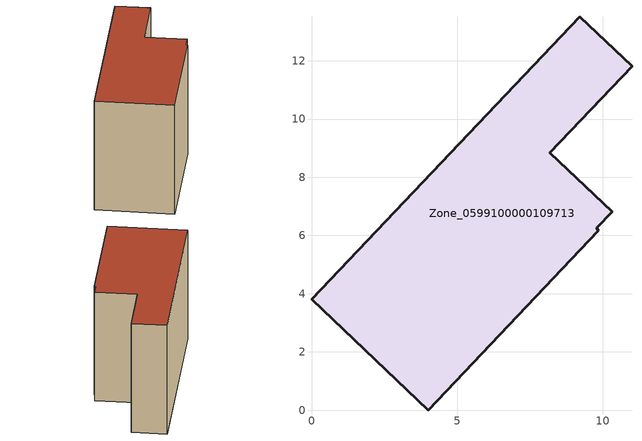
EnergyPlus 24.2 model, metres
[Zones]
Zone_0599100000109713
 floor ground (C_G): 9.8,6.26 9.85,6.16 4.01,0 0,3.81 9.22,13.51 11.01,11.81 8.19,8.84 10.33,6.81 z3.13
 wall outside (C_F): 9.22,13.51 0,3.81 4.01,0 9.85,6.16 9.8,6.26 10.33,6.81 8.19,8.84 11.01,11.81 9.22,13.51 z3.13:11.63
 roof outside (C_R): 10.33,6.81 8.19,8.84 11.01,11.81 9.22,13.51 0,3.81 4.01,0 9.85,6.16 9.8,6.26 z11.63
[BUILDING]
Pand.0599100000109713: North Axis=0; Terrain=City; Loads Convergence Tolerance Value=0.04; Temperature Convergence Tolerance Value=0.4; Solar Distribution=FullExterior; Maximum Number of Warmup Days=25; Minimum Number of Warmup Days=1
[Site:Location]
Rotterdam.The.Hague.AP_ZH_NLD Design_Conditions: Latitude=51.96; Longitude=4.45; Time Zone=1; Elevation=-4.5
[SITE:GROUNDTEMPERATURE:BUILDINGSURFACE]
18, 18, 18, 18, 18, 18, 18, 18, 18, 18, 18, 18
[MATERIAL] Thermal Absorptance=0.9; Solar Absorptance=0.7; Visible Absorptance=0.7
Name | Roughness | Thickness | Conductivity | Density | Specific Heat
G.TC.1975-1991 | MediumSmooth | 0.15 | 0.288461 | 540 | 1210
F.TC.1975-1991 | Rough | 0.3 | 0.230769 | 1920 | 840
R.TC.1975-1991 | MediumRough | 0.2 | 0.153846 | 1500 | 1000
[CONSTRUCTION]
C_G: G.TC.1975-1991
C_F: F.TC.1975-1991
C_R: R.TC.1975-1991
[ZONE]
Zone_0599100000109713: Type=1; Multiplier=1; Ceiling Height=Autocalculate; Volume=Autocalculate; Floor Area=autocalculate; Part of Total Floor Area=Yes
[ZONEINFILTRATION:DESIGNFLOWRATE]
Infil_Zone_0599100000109713: Zone or ZoneList or Space or SpaceList=Zone_0599100000109713; Schedule=AlwaysOn; Design Flow Rate Calculation Method=Flow/Area; Flow Rate per Floor Area=0.003; Constant Term Coefficient=1; Temperature Term Coefficient=0; Velocity Term Coefficient=0; Velocity Squared Term Coefficient=0
[HVACTEMPLATE:ZONE:IDEALLOADSAIRSYSTEM]
Zone_0599100000109713: Maximum Heating Supply Air Temperature=50; Minimum Cooling Supply Air Temperature=13; Maximum Heating Supply Air Humidity Ratio=0.0156; Minimum Cooling Supply Air Humidity Ratio=0.0077; Heating Limit=NoLimit; Cooling Limit=NoLimit; Dehumidification Control Type=ConstantSensibleHeatRatio; Cooling Sensible Heat Ratio=0.7; Dehumidification Setpoint=60; Humidification Control Type=None; Humidification Setpoint=30; Outdoor Air Method=None; Outdoor Air Flow Rate per Person=0.00944; Outdoor Air Flow Rate per Zone Floor Area=0; Outdoor Air Flow Rate per Zone=0; Demand Controlled Ventilation Type=None; Outdoor Air Economizer Type=NoEconomizer; Heat Recovery Type=None; Sensible Heat Recovery Effectiveness=0.7; Latent Heat Recovery Effectiveness=0.65
[ZONECONTROL:THERMOSTAT]
ThermostatControl_Zone_0599100000109713: Zone or ZoneList=Zone_0599100000109713; Control Type Schedule=DualSetpointControlType; Control 1=Thermostat_Zone_0599100000109713; Temperature Difference Between Cutout And Setpoint=0
[THERMOSTATSETPOINT:DUALSETPOINT]
Thermostat_Zone_0599100000109713: Heating Setpoint Temperature Schedule=HeatingSetpoint_Zone_0599100000109713; Cooling Setpoint Temperature Schedule=CoolingSetpoint_Zone_0599100000109713
[SCHEDULE:COMPACT]
HeatingSetpoint_Zone_0599100000109713: Through: 12/31, For: AllDays, Until: 24:00, 21
CoolingSetpoint_Zone_0599100000109713: Through: 12/31, For: AllDays, Until: 24:00, 24
DualSetpointControlType: Through: 12/31, For: AllDays, Until: 24:00, 4
AlwaysOn: Through: 12/31, For: AllDays, Until: 24:00, 1
